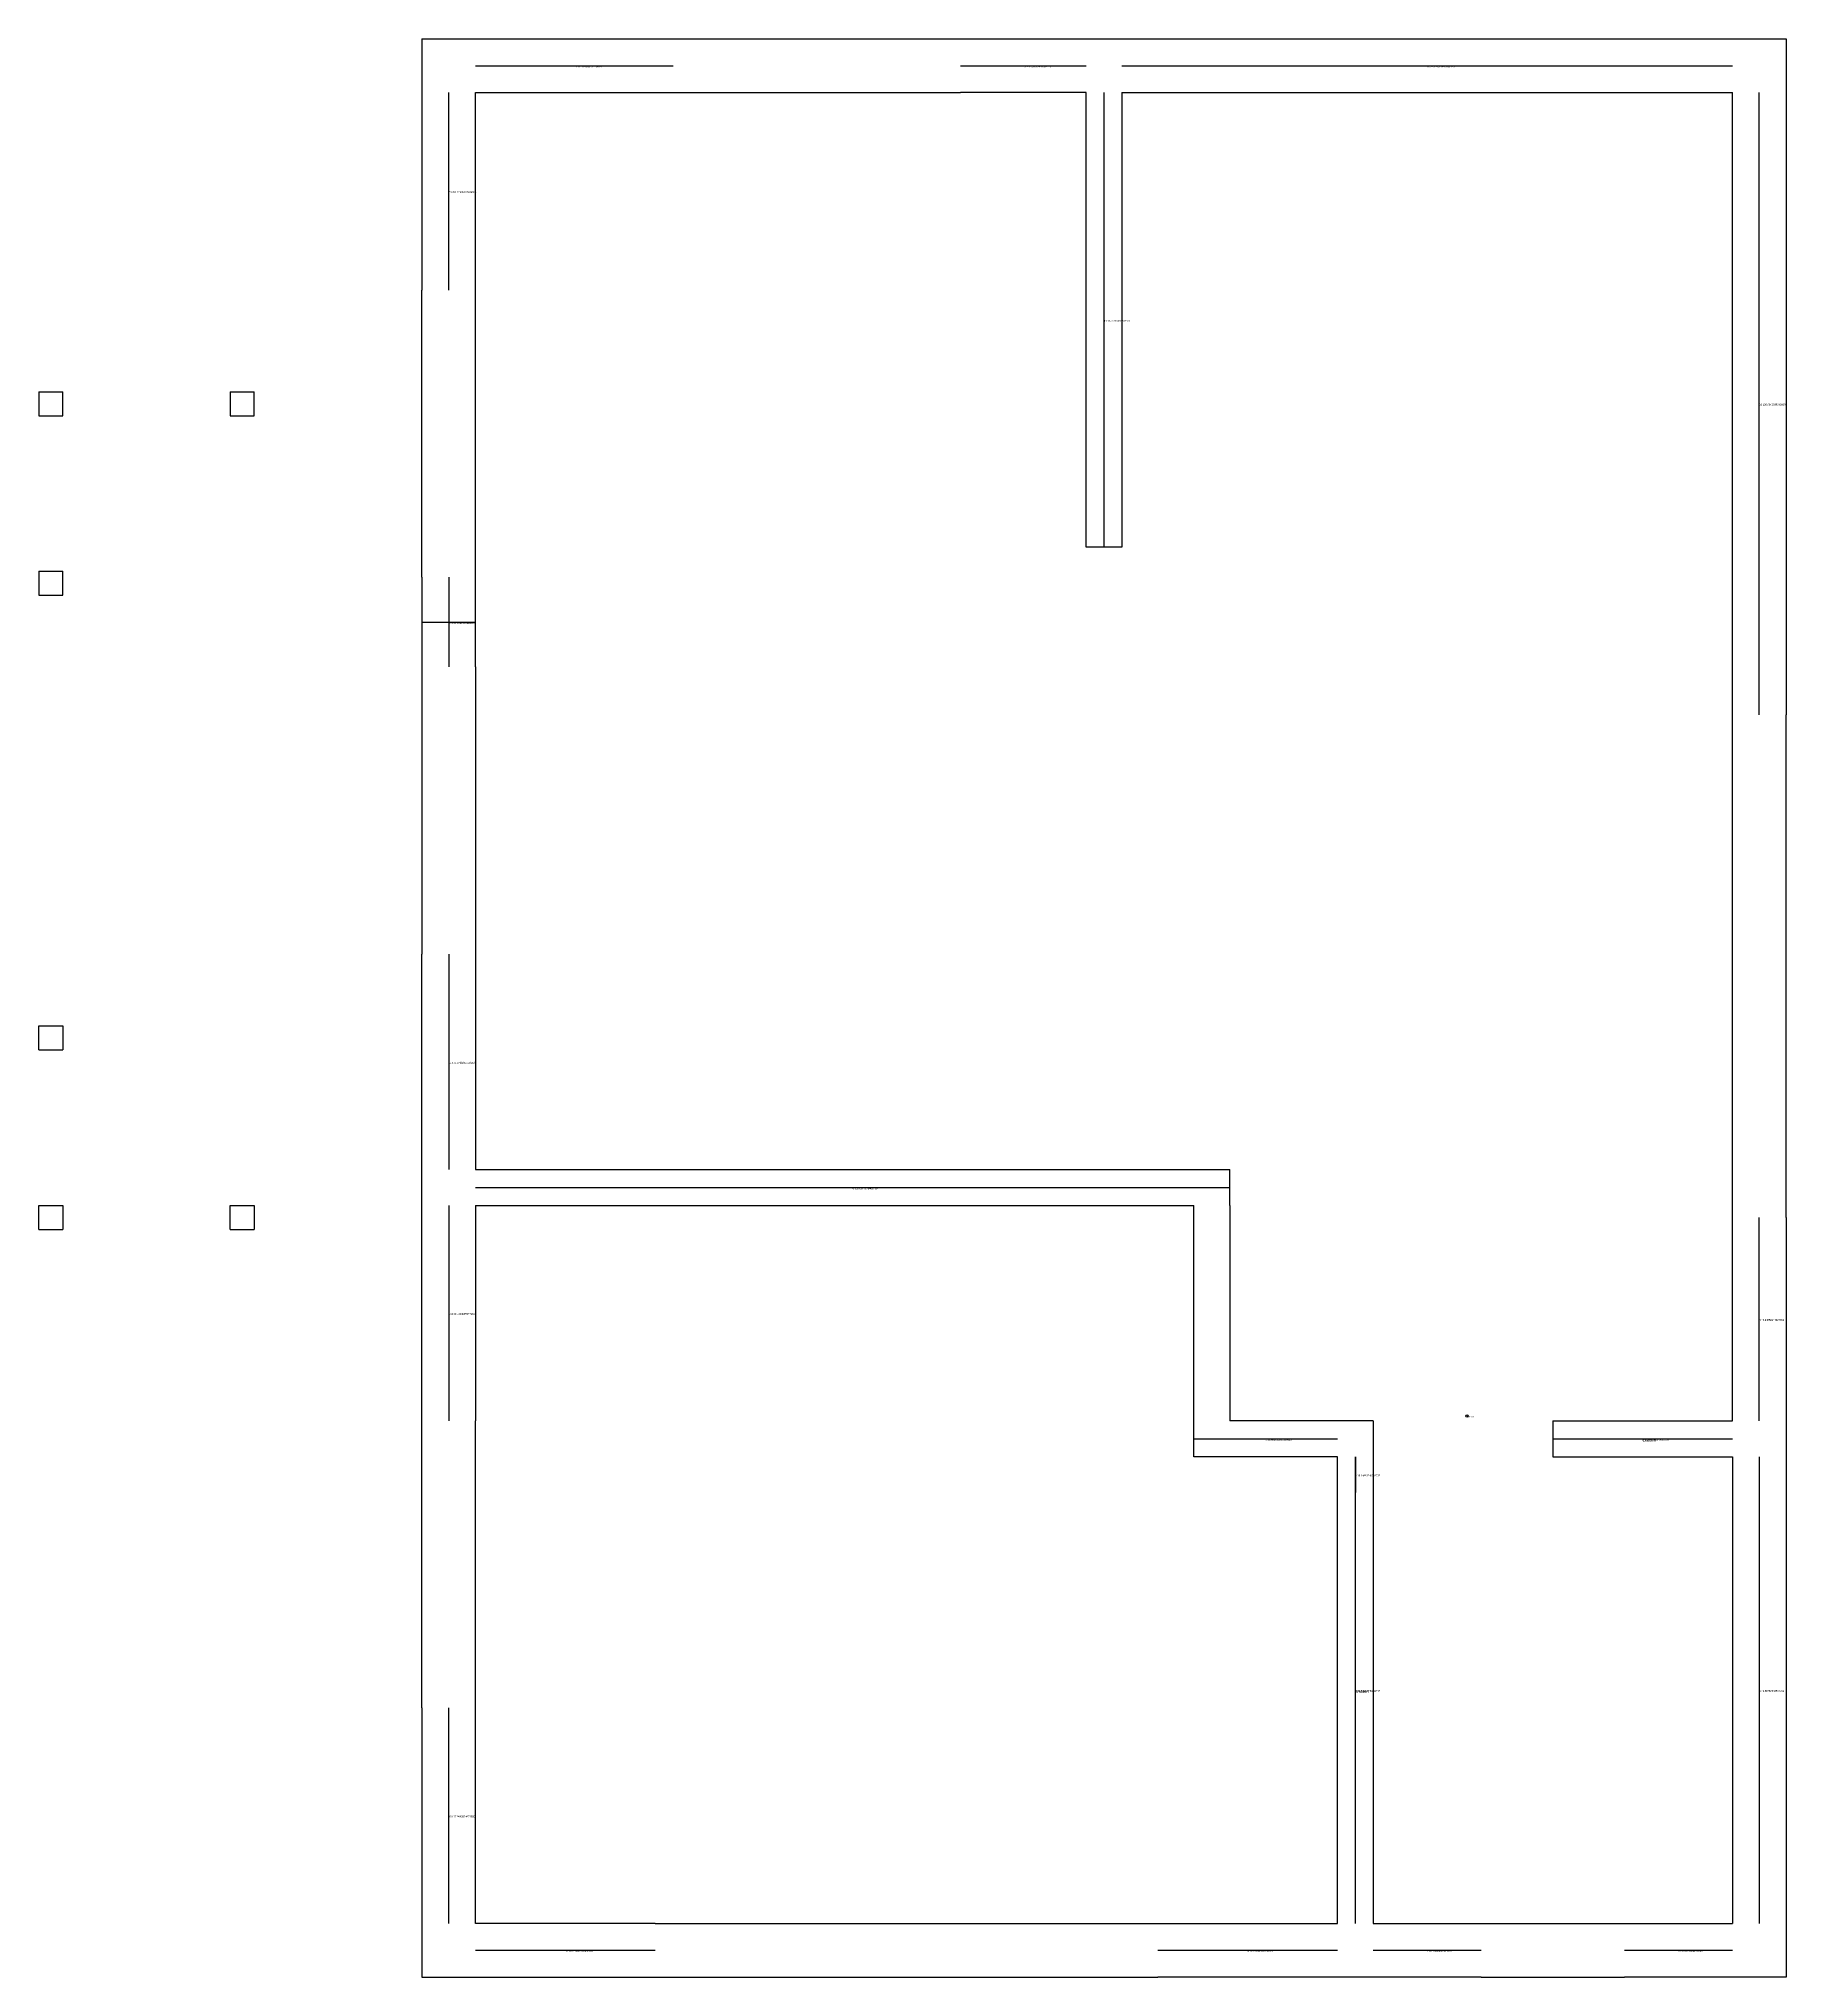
# Model space of a CAD drawing. Header units: metres. Extents: x 301 to 593, y 371 to 695.
import ezdxf

# ---------------------------------------------------------------- set-up
doc = ezdxf.new("R2010")
doc.units = ezdxf.units.M

msp = doc.modelspace()

# ---------------------------------------------------------------- linework, layer by layer
at = {"layer": 'centrelines'}
for p, q in [((374, 690.5), (407, 690.5)), ((455, 690.5), (476, 690.5)), ((482, 690.5), (584, 690.5)), ((369.5, 653), (369.5, 686)), ((479, 610), (479, 686)), ((588.5, 582), (588.5, 686)), ((369.5, 605), (369.5, 590)), ((365, 597.5), (374, 597.5)), ((369.5, 542), (369.5, 506)), ((374, 503), (500, 503)), ((369.5, 500), (369.5, 464)), ((588.5, 464), (588.5, 498)), ((494, 461), (518, 461)), ((554, 461), (584, 461)), ((521, 380), (521, 458)), ((521, 458), (521, 452)), ((588.5, 458), (588.5, 380)), ((369.5, 380), (369.5, 416)), ((374, 375.5), (404, 375.5)), ((488, 375.5), (518, 375.5)), ((524, 375.5), (542, 375.5)), ((566, 375.5), (584, 375.5))]:
    msp.add_line(p, q, dxfattribs=at)
at = {"layer": 'entity_location'}
msp.add_circle((539.65, 464.79), 0.2, dxfattribs=at)
at = {"layer": 'wall'}
for p, q in [((365, 695), (365, 653)), ((365, 695), (407, 695)), ((407, 695), (455, 695)), ((455, 695), (593, 695)), ((593, 695), (593, 582)), ((374, 653), (374, 686)), ((374, 686), (407, 686)), ((407, 686), (455, 686)), ((476, 686), (455, 686)), ((476, 610), (476, 686)), ((482, 686), (482, 610)), ((482, 686), (584, 686)), ((584, 582), (584, 686)), ((365, 605), (365, 653)), ((374, 605), (374, 653)), ((301, 636), (301, 632)), ((301, 636), (305, 636)), ((305, 632), (305, 636)), ((333, 636), (333, 632)), ((333, 636), (337, 636)), ((337, 632), (337, 636)), ((301, 632), (305, 632)), ((333, 632), (337, 632)), ((482, 610), (476, 610)), ((301, 606), (301, 602)), ((301, 606), (305, 606)), ((305, 602), (305, 606)), ((365, 605), (365, 590)), ((374, 590), (374, 605)), ((301, 602), (305, 602)), ((365, 590), (365, 542)), ((374, 590), (374, 542)), ((584, 498), (584, 582)), ((593, 498), (593, 582)), ((365, 464), (365, 542)), ((374, 542), (374, 506)), ((301, 526), (301, 530)), ((301, 530), (305, 530)), ((305, 530), (305, 526)), ((301, 526), (305, 526)), ((374, 506), (500, 506)), ((500, 500), (500, 506)), ((301, 496), (301, 500)), ((301, 500), (305, 500)), ((305, 500), (305, 496)), ((333, 496), (333, 500)), ((333, 500), (337, 500)), ((337, 500), (337, 496)), ((374, 500), (374, 464)), ((374, 500), (494, 500)), ((494, 464), (494, 500)), ((500, 500), (500, 464)), ((301, 496), (305, 496)), ((333, 496), (337, 496)), ((584, 464), (584, 498)), ((593, 498), (593, 371)), ((365, 416), (365, 464)), ((374, 416), (374, 464)), ((494, 458), (494, 464)), ((524, 464), (500, 464)), ((524, 464), (524, 452)), ((554, 464), (554, 458)), ((554, 464), (584, 464)), ((518, 458), (494, 458)), ((518, 380), (518, 458)), ((524, 458), (524, 380)), ((554, 458), (584, 458)), ((584, 458), (584, 380)), ((365, 416), (365, 371)), ((374, 380), (374, 416)), ((404, 380), (374, 380)), ((404, 380), (488, 380)), ((488, 380), (518, 380)), ((524, 380), (542, 380)), ((542, 380), (566, 380)), ((566, 380), (584, 380)), ((365, 371), (404, 371)), ((404, 371), (488, 371)), ((542, 371), (488, 371)), ((542, 371), (566, 371)), ((593, 371), (566, 371))]:
    msp.add_line(p, q, dxfattribs=at)

# ---------------------------------------------------------------- texts
at = {"layer": 'centrelines', "char_height": 0.3, "attachment_point": 1}
for s, insert in [('21 261.80829637259114', (390.5, 690.5)), ('19 234.51737941686173', (465.5, 690.5)), ('18 225.71360918188745', (533, 690.5)), ('20 253.72539437885686', (369.5, 669.5)), ('11 157.3716593892371', (479, 648)), ('10 126.98429383429387', (588.5, 634)), ('16 211.25970035903356', (369.5, 597.5)), ('17 212.25923689323253', (369.5, 597.5)), ('14 175.07362637825136', (369.5, 524)), ('6 55.06977278483759', (437, 503)), ('13 170.15349855772638', (369.5, 482)), ('4 48.84650144227362', (588.5, 481)), ('3 21.982055300106623', (506, 461)), ('0 14.837751145663763', (569, 461)), ('2 19.84963749742707', (521, 455)), ('1 19.84963749742707', (521, 419)), ('5 49.31567502819161', (588.5, 419)), ('15 177.00939240755508', (369.5, 398)), ('12 162.40052726600308', (389, 375.5)), ('8 91.87455352334615', (503, 375.5)), ('7 89.28639081811257', (533, 375.5)), ('9 93.09241496261907', (575, 375.5))]:
    msp.add_mtext(s, dxfattribs=dict(at, insert=insert))
at = {"layer": 'chosen_line', "color": 3, "char_height": 0.5, "attachment_point": 1}
for insert in [(569, 461), (521, 419)]:
    msp.add_mtext('chosen', dxfattribs=dict(at, insert=insert))
at = {"layer": 'debug', "insert": (539.65, 464.79), "char_height": 0.2, "attachment_point": 1}
msp.add_mtext('539, 464', dxfattribs=at)

doc.saveas('drawing.dxf')
